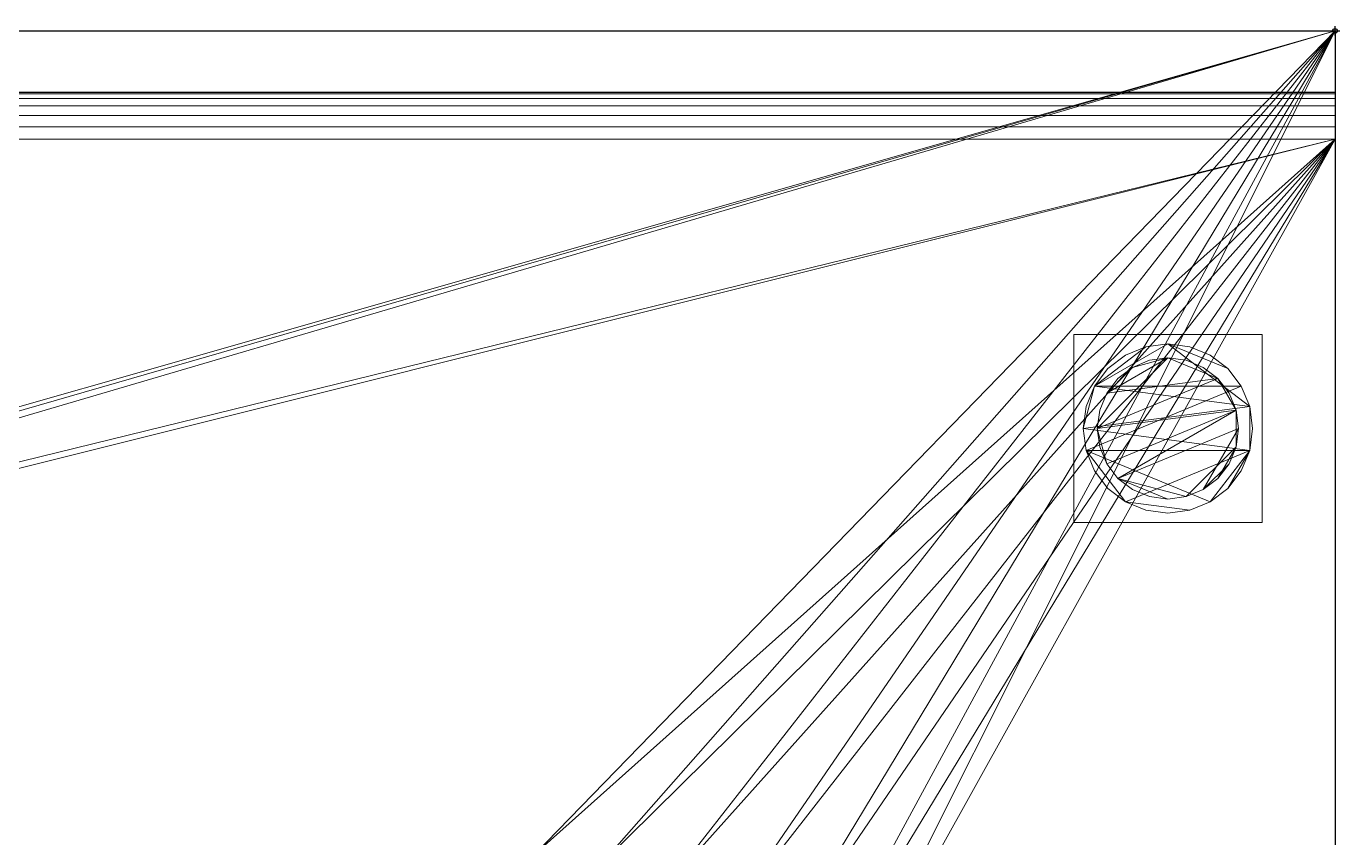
# Model space of a CAD drawing. Header units: millimetres. Extents: x -1 to 1801, y -701 to 1.
# Drawn here: x 1522 to 1801, y -171.5 to 1 of the extents above; entities that cross this region are included whole.
import ezdxf

# ---------------------------------------------------------------- set-up
doc = ezdxf.new("R2010")
doc.units = ezdxf.units.MM
doc.header["$PDMODE"] = 34
for name, color, linetype in [('IQ_200_2D', 1, 'Continuous'), ('IQ_200_3D', 1, 'Continuous'), ('IQ_204_2D', 7, 'Continuous'), ('IQ_INS_3D', 3, 'Continuous')]:
    doc.layers.add(name, color=color, linetype=linetype)

msp = doc.modelspace()

# ---------------------------------------------------------------- linework, layer by layer
at = {"layer": 'IQ_200_2D', "linetype": 'Continuous'}
for p, q in [((0, 0), (1800, 0)), ((1800, 0), (1800, -700))]:
    msp.add_line(p, q, dxfattribs=at)
at = {"layer": 'IQ_204_2D'}
msp.add_line((0, -13), (1800, -13), dxfattribs=at)
at = {"layer": 'IQ_INS_3D'}
msp.add_point((1800, 0), dxfattribs=at)

# ---------------------------------------------------------------- meshes
at = {"layer": 'IQ_200_3D', "lineweight": 18}
mesh = msp.add_polyface(dxfattribs=at)
corners = [(1800, 0, 850), (1800, -700, 850), (0, -700, 850), (0, 0, 850), (1275, -230, 850), (1275, -530, 850), (1276.87, -544.24, 850), (1282.37, -557.5, 850), (1291.11, -568.89, 850), (1302.5, -577.63, 850), (1315.76, -583.13, 850), (1330, -585, 850), (1630, -585, 850), (1644.24, -583.13, 850), (1657.5, -577.63, 850), (1668.89, -568.89, 850), (1677.63, -557.5, 850), (1683.13, -544.24, 850), (1685, -530, 850), (1685, -230, 850), (1683.13, -215.76, 850), (1677.63, -202.5, 850), (1668.89, -191.11, 850), (1657.5, -182.37, 850), (1644.24, -176.87, 850), (1630, -175, 850), (1330, -175, 850), (1315.76, -176.87, 850), (1302.5, -182.37, 850), (1291.11, -191.11, 850), (1282.37, -202.5, 850), (1276.87, -215.76, 850), (1284, -168, 850), (1283.45, -163.86, 850), (1281.86, -160, 850), (1279.31, -156.69, 850), (1276, -154.14, 850), (1272.14, -152.55, 850), (1268, -152, 850), (1263.86, -152.55, 850), (1260, -154.14, 850), (1256.69, -156.69, 850), (1254.14, -160, 850), (1252.55, -163.86, 850), (1252, -168, 850), (1252.55, -172.14, 850), (1254.14, -176, 850), (1256.69, -179.31, 850), (1260, -181.86, 850), (1263.86, -183.45, 850), (1268, -184, 850), (1272.14, -183.45, 850), (1276, -181.86, 850), (1279.31, -179.31, 850), (1281.86, -176, 850), (1283.45, -172.14, 850)]
mesh.append_faces([[corners[k] for k in face] for face in [(14, 1, 13), (18, 1, 17), (9, 2, 8), (23, 0, 22), (20, 0, 19), (42, 3, 41), (40, 3, 39), (38, 0, 37)]], dxfattribs={"vtx0": -1, "vtx1": -1})
mesh.append_faces([[corners[k] for k in face] for face in [(1, 14, 15), (1, 15, 16), (1, 18, 19, 0), (0, 23, 24), (33, 27, 28, 32), (34, 26, 27, 33), (28, 55, 32), (29, 52, 53), (30, 51, 52, 29), (4, 47, 48), (3, 44, 45, 2), (3, 42, 43)]], dxfattribs={"vtx0": -1, "vtx2": -1})
mesh.append_faces([[corners[k] for k in face] for face in [(0, 25, 26, 36), (2, 45, 46, 5)]], dxfattribs={"vtx0": -1, "vtx2": -1, "vtx3": -1})
mesh.append_faces([[corners[k] for k in face] for face in [(16, 17, 1), (12, 13, 1), (9, 10, 2), (7, 8, 2), (10, 11, 2), (21, 22, 0), (20, 21, 0), (24, 25, 0), (5, 6, 2), (53, 54, 29), (50, 51, 30), (6, 7, 2), (34, 35, 26), (36, 37, 0), (35, 36, 26), (43, 44, 3), (40, 41, 3)]], dxfattribs={"vtx1": -1, "vtx2": -1})
mesh.append_faces([[corners[k] for k in face] for face in [(11, 12, 1, 2), (54, 55, 28, 29), (4, 5, 46, 47), (30, 31, 49, 50), (31, 4, 48, 49), (38, 39, 3, 0)]], dxfattribs={"vtx1": -1, "vtx3": -1})
mesh = msp.add_polyface(dxfattribs=at)
corners = [(1800, 0, 850), (0, 0, 850), (0, 0, 1000), (1800, 0, 1000)]
mesh.append_faces([[corners[k] for k in face] for face in [(0, 1, 2, 3)]])
mesh = msp.add_polyface(dxfattribs=at)
corners = [(1800, 0, 1000), (0, 0, 1000), (0, -13, 1000), (1800, -13, 1000)]
mesh.append_faces([[corners[k] for k in face] for face in [(0, 1, 2, 3)]])
mesh = msp.add_polyface(dxfattribs=at)
corners = [(1800, -13, 1000), (1800, -13, 910), (1800, -13.34, 907.41), (1800, -14.34, 905), (1800, -15.93, 902.93), (1800, -18, 901.34), (1800, -20.41, 900.34), (1800, -23, 900), (1800, -700, 900), (1800, -700, 850), (1800, 0, 850), (1800, 0, 1000)]
mesh.append_faces([[corners[k] for k in face] for face in [(5, 10, 4)]], dxfattribs={"vtx0": -1, "vtx1": -1})
mesh.append_faces([[corners[k] for k in face] for face in [(10, 6, 7)]], dxfattribs={"vtx0": -1, "vtx2": -1})
mesh.append_faces([[corners[k] for k in face] for face in [(3, 4, 10), (2, 3, 10), (1, 2, 10), (5, 6, 10)]], dxfattribs={"vtx1": -1, "vtx2": -1})
mesh.append_faces([[corners[k] for k in face] for face in [(11, 0, 1, 10)]], dxfattribs={"vtx2": -1})
mesh.append_faces([[corners[k] for k in face] for face in [(7, 8, 9, 10)]], dxfattribs={"vtx3": -1})
mesh = msp.add_polyface(dxfattribs=at)
corners = [(1800, -13, 1000), (0, -13, 1000), (0, -13, 910), (1800, -13, 910)]
mesh.append_faces([[corners[k] for k in face] for face in [(0, 1, 2, 3)]])
mesh = msp.add_polyface(dxfattribs=at)
corners = [(1800, -23, 900), (1800, -20.41, 900.34), (1800, -18, 901.34), (1800, -15.93, 902.93), (1800, -14.34, 905), (1800, -13.34, 907.41), (1800, -13, 910), (0, -13, 910), (0, -13.34, 907.41), (0, -14.34, 905), (0, -15.93, 902.93), (0, -18, 901.34), (0, -20.41, 900.34), (0, -23, 900)]
mesh.append_faces([[corners[k] for k in face] for face in [(9, 4, 5, 8), (4, 9, 10, 3), (12, 1, 2, 11), (3, 10, 11, 2)]], dxfattribs={"vtx0": -1, "vtx2": -1})
mesh.append_faces([[corners[k] for k in face] for face in [(13, 0, 1, 12)]], dxfattribs={"vtx2": -1})
mesh.append_faces([[corners[k] for k in face] for face in [(5, 6, 7, 8)]], dxfattribs={"vtx3": -1})
mesh = msp.add_polyface(dxfattribs=at)
corners = [(1800, -700, 900), (1800, -23, 900), (0, -23, 900), (0, -700, 900), (1275, -530, 900), (1275, -230, 900), (1276.87, -215.76, 900), (1282.37, -202.5, 900), (1291.11, -191.11, 900), (1302.5, -182.37, 900), (1315.76, -176.87, 900), (1330, -175, 900), (1630, -175, 900), (1644.24, -176.87, 900), (1657.5, -182.37, 900), (1668.89, -191.11, 900), (1677.63, -202.5, 900), (1683.13, -215.76, 900), (1685, -230, 900), (1685, -530, 900), (1683.13, -544.24, 900), (1677.63, -557.5, 900), (1668.89, -568.89, 900), (1657.5, -577.63, 900), (1644.24, -583.13, 900), (1630, -585, 900), (1330, -585, 900), (1315.76, -583.13, 900), (1302.5, -577.63, 900), (1291.11, -568.89, 900), (1282.37, -557.5, 900), (1276.87, -544.24, 900), (1252, -168, 900), (1252.55, -163.86, 900), (1254.14, -160, 900), (1256.69, -156.69, 900), (1260, -154.14, 900), (1263.86, -152.55, 900), (1268, -152, 900), (1272.14, -152.55, 900), (1276, -154.14, 900), (1279.31, -156.69, 900), (1281.86, -160, 900), (1283.45, -163.86, 900), (1284, -168, 900), (1283.45, -172.14, 900), (1281.86, -176, 900), (1279.31, -179.31, 900), (1276, -181.86, 900), (1272.14, -183.45, 900), (1268, -184, 900), (1263.86, -183.45, 900), (1260, -181.86, 900), (1256.69, -179.31, 900), (1254.14, -176, 900), (1252.55, -172.14, 900)]
mesh.append_faces([[corners[k] for k in face] for face in [(16, 1, 15), (21, 0, 20), (28, 3, 27), (47, 8, 46), (36, 2, 35), (35, 2, 34), (33, 2, 32), (49, 7, 48), (54, 5, 53), (50, 7, 49), (31, 3, 30)]], dxfattribs={"vtx0": -1, "vtx1": -1})
mesh.append_faces([[corners[k] for k in face] for face in [(1, 12, 13), (1, 13, 14), (1, 17, 18), (9, 45, 46, 8), (10, 42, 43, 9), (42, 10, 11, 41), (0, 21, 22), (0, 23, 24), (26, 3, 0, 25), (3, 26, 27), (2, 36, 37), (48, 7, 8, 47), (51, 6, 7, 50), (52, 5, 6, 51)]], dxfattribs={"vtx0": -1, "vtx2": -1})
mesh.append_faces([[corners[k] for k in face] for face in [(16, 17, 1), (14, 15, 1), (43, 44, 9), (44, 45, 9), (19, 20, 0), (22, 23, 0), (29, 30, 3), (28, 29, 3), (24, 25, 0), (37, 38, 2), (40, 41, 11), (39, 40, 1), (33, 34, 2), (31, 4, 3), (52, 53, 5), (54, 55, 3)]], dxfattribs={"vtx1": -1, "vtx2": -1})
mesh.append_faces([[corners[k] for k in face] for face in [(11, 12, 1, 40), (4, 5, 54, 3)]], dxfattribs={"vtx1": -1, "vtx2": -1, "vtx3": -1})
mesh.append_faces([[corners[k] for k in face] for face in [(18, 19, 0, 1), (38, 39, 1, 2), (55, 32, 2, 3)]], dxfattribs={"vtx1": -1, "vtx3": -1})
mesh = msp.add_polyface(dxfattribs=at)
corners = [(1744.5, -64.5, 850), (1744.5, -104.5, 850), (1784.5, -104.5, 850), (1784.5, -64.5, 850)]
mesh.append_faces([[corners[k] for k in face] for face in [(0, 1, 2, 3)]])
mesh = msp.add_polyface(dxfattribs=at)
corners = [(1784.5, -104.5, 75), (1744.5, -104.5, 75), (1744.5, -64.5, 75), (1784.5, -64.5, 75)]
mesh.append_faces([[corners[k] for k in face] for face in [(0, 1, 2, 3)]])
mesh = msp.add_polyface(dxfattribs=at)
corners = [(1784.5, -64.5, 850), (1784.5, -64.5, 75), (1744.5, -64.5, 75), (1744.5, -64.5, 850)]
mesh.append_faces([[corners[k] for k in face] for face in [(0, 1, 2, 3)]])
mesh = msp.add_polyface(dxfattribs=at)
corners = [(1744.5, -64.5, 850), (1744.5, -64.5, 75), (1744.5, -104.5, 75), (1744.5, -104.5, 850)]
mesh.append_faces([[corners[k] for k in face] for face in [(0, 1, 2, 3)]])
mesh = msp.add_polyface(dxfattribs=at)
corners = [(1746.5, -84.5, 5), (1747.11, -89.16, 5), (1748.91, -93.5, 5), (1751.77, -97.23, 5), (1755.5, -100.09, 5), (1759.84, -101.89, 5), (1764.5, -102.5, 5), (1769.16, -101.89, 5), (1773.5, -100.09, 5), (1777.23, -97.23, 5), (1780.09, -93.5, 5), (1781.89, -89.16, 5), (1782.5, -84.5, 5), (1781.89, -79.84, 5), (1780.09, -75.5, 5), (1777.23, -71.77, 5), (1773.5, -68.91, 5), (1769.16, -67.11, 5), (1764.5, -66.5, 5), (1759.84, -67.11, 5), (1755.5, -68.91, 5), (1751.77, -71.77, 5), (1748.91, -75.5, 5), (1747.11, -79.84, 5)]
mesh.append_faces([[corners[k] for k in face] for face in [(11, 8, 9, 10)]], dxfattribs={"vtx0": -1})
mesh.append_faces([[corners[k] for k in face] for face in [(4, 7, 8, 11), (11, 0, 1, 4), (13, 18, 19, 22)]], dxfattribs={"vtx0": -1, "vtx2": -1, "vtx3": -1})
mesh.append_faces([[corners[k] for k in face] for face in [(0, 11, 12, 13)]], dxfattribs={"vtx0": -1, "vtx3": -1})
mesh.append_faces([[corners[k] for k in face] for face in [(2, 3, 4, 1), (16, 17, 18, 15)]], dxfattribs={"vtx2": -1})
mesh.append_faces([[corners[k] for k in face] for face in [(13, 14, 15, 18), (22, 23, 0, 13)]], dxfattribs={"vtx2": -1, "vtx3": -1})
mesh.append_faces([[corners[k] for k in face] for face in [(4, 5, 6, 7), (19, 20, 21, 22)]], dxfattribs={"vtx3": -1})
mesh = msp.add_polyface(dxfattribs=at)
corners = [(1746.5, -84.5, 0), (1747.11, -79.84, 0), (1748.91, -75.5, 0), (1751.77, -71.77, 0), (1755.5, -68.91, 0), (1759.84, -67.11, 0), (1764.5, -66.5, 0), (1769.16, -67.11, 0), (1773.5, -68.91, 0), (1777.23, -71.77, 0), (1780.09, -75.5, 0), (1781.89, -79.84, 0), (1782.5, -84.5, 0), (1781.89, -89.16, 0), (1780.09, -93.5, 0), (1777.23, -97.23, 0), (1773.5, -100.09, 0), (1769.16, -101.89, 0), (1764.5, -102.5, 0), (1759.84, -101.89, 0), (1755.5, -100.09, 0), (1751.77, -97.23, 0), (1748.91, -93.5, 0), (1747.11, -89.16, 0)]
mesh.append_faces([[corners[k] for k in face] for face in [(2, 0, 1), (15, 13, 14), (13, 11, 12)]], dxfattribs={"vtx0": -1})
mesh.append_faces([[corners[k] for k in face] for face in [(16, 23, 13, 15)]], dxfattribs={"vtx0": -1, "vtx1": -1, "vtx2": -1})
mesh.append_faces([[corners[k] for k in face] for face in [(2, 10, 23, 0)]], dxfattribs={"vtx0": -1, "vtx1": -1, "vtx3": -1})
mesh.append_faces([[corners[k] for k in face] for face in [(2, 5, 6)]], dxfattribs={"vtx0": -1, "vtx2": -1})
mesh.append_faces([[corners[k] for k in face] for face in [(23, 10, 11, 13), (23, 16, 17, 20)]], dxfattribs={"vtx0": -1, "vtx2": -1, "vtx3": -1})
mesh.append_faces([[corners[k] for k in face] for face in [(9, 10, 2, 6)]], dxfattribs={"vtx1": -1, "vtx2": -1, "vtx3": -1})
mesh.append_faces([[corners[k] for k in face] for face in [(3, 4, 5, 2), (18, 19, 20, 17)]], dxfattribs={"vtx2": -1})
mesh.append_faces([[corners[k] for k in face] for face in [(6, 7, 8, 9), (20, 21, 22, 23)]], dxfattribs={"vtx3": -1})
mesh = msp.add_polyface(dxfattribs=at)
corners = [(1746.5, -84.5, 5), (1747.11, -79.84, 5), (1748.91, -75.5, 5), (1751.77, -71.77, 5), (1755.5, -68.91, 5), (1759.84, -67.11, 5), (1764.5, -66.5, 5), (1769.16, -67.11, 5), (1773.5, -68.91, 5), (1777.23, -71.77, 5), (1780.09, -75.5, 5), (1781.89, -79.84, 5), (1782.5, -84.5, 5), (1782.5, -84.5, 0), (1781.89, -79.84, 0), (1780.09, -75.5, 0), (1777.23, -71.77, 0), (1773.5, -68.91, 0), (1769.16, -67.11, 0), (1764.5, -66.5, 0), (1759.84, -67.11, 0), (1755.5, -68.91, 0), (1751.77, -71.77, 0), (1748.91, -75.5, 0), (1747.11, -79.84, 0), (1746.5, -84.5, 0)]
mesh.append_faces([[corners[k] for k in face] for face in [(13, 14, 11, 12), (0, 1, 24, 25)]], dxfattribs={"vtx1": -1})
mesh.append_faces([[corners[k] for k in face] for face in [(14, 15, 10, 11), (16, 17, 8, 9), (15, 16, 9, 10), (17, 18, 7, 8), (6, 7, 18, 19), (19, 20, 5, 6), (20, 21, 4, 5), (22, 23, 2, 3), (21, 22, 3, 4), (23, 24, 1, 2)]], dxfattribs={"vtx1": -1, "vtx3": -1})
mesh = msp.add_polyface(dxfattribs=at)
corners = [(1784.5, -104.5, 850), (1784.5, -104.5, 75), (1784.5, -64.5, 75), (1784.5, -64.5, 850)]
mesh.append_faces([[corners[k] for k in face] for face in [(0, 1, 2, 3)]])
mesh = msp.add_polyface(dxfattribs=at)
corners = [(1749.5, -84.5, 75), (1750.01, -88.38, 75), (1751.51, -92, 75), (1753.89, -95.11, 75), (1757, -97.49, 75), (1760.62, -98.99, 75), (1764.5, -99.5, 75), (1768.38, -98.99, 75), (1772, -97.49, 75), (1775.11, -95.11, 75), (1777.49, -92, 75), (1778.99, -88.38, 75), (1779.5, -84.5, 75), (1778.99, -80.62, 75), (1777.49, -77, 75), (1775.11, -73.89, 75), (1772, -71.51, 75), (1768.38, -70.01, 75), (1764.5, -69.5, 75), (1760.62, -70.01, 75), (1757, -71.51, 75), (1753.89, -73.89, 75), (1751.51, -77, 75), (1750.01, -80.62, 75)]
mesh.append_faces([[corners[k] for k in face] for face in [(10, 8, 9), (22, 20, 21)]], dxfattribs={"vtx0": -1})
mesh.append_faces([[corners[k] for k in face] for face in [(7, 3, 6)]], dxfattribs={"vtx0": -1, "vtx1": -1})
mesh.append_faces([[corners[k] for k in face] for face in [(22, 15, 18, 20)]], dxfattribs={"vtx0": -1, "vtx1": -1, "vtx2": -1, "vtx3": -1})
mesh.append_faces([[corners[k] for k in face] for face in [(13, 2, 3, 12)]], dxfattribs={"vtx0": -1, "vtx2": -1})
mesh.append_faces([[corners[k] for k in face] for face in [(3, 7, 8, 12)]], dxfattribs={"vtx0": -1, "vtx2": -1, "vtx3": -1})
mesh.append_faces([[corners[k] for k in face] for face in [(17, 18, 15, 16), (19, 20, 18)]], dxfattribs={"vtx1": -1})
mesh.append_faces([[corners[k] for k in face] for face in [(11, 12, 8, 10)]], dxfattribs={"vtx1": -1, "vtx2": -1})
mesh.append_faces([[corners[k] for k in face] for face in [(4, 5, 6, 3)]], dxfattribs={"vtx2": -1})
mesh.append_faces([[corners[k] for k in face] for face in [(0, 1, 2, 13), (13, 14, 15, 0), (22, 23, 0, 15)]], dxfattribs={"vtx2": -1, "vtx3": -1})
mesh = msp.add_polyface(dxfattribs=at)
corners = [(1749.5, -84.5, 5), (1750.01, -80.62, 5), (1751.51, -77, 5), (1753.89, -73.89, 5), (1757, -71.51, 5), (1760.62, -70.01, 5), (1764.5, -69.5, 5), (1768.38, -70.01, 5), (1772, -71.51, 5), (1775.11, -73.89, 5), (1777.49, -77, 5), (1778.99, -80.62, 5), (1779.5, -84.5, 5), (1778.99, -88.38, 5), (1777.49, -92, 5), (1775.11, -95.11, 5), (1772, -97.49, 5), (1768.38, -98.99, 5), (1764.5, -99.5, 5), (1760.62, -98.99, 5), (1757, -97.49, 5), (1753.89, -95.11, 5), (1751.51, -92, 5), (1750.01, -88.38, 5)]
mesh.append_faces([[corners[k] for k in face] for face in [(9, 6, 7, 8), (4, 2, 3), (15, 13, 14)]], dxfattribs={"vtx0": -1})
mesh.append_faces([[corners[k] for k in face] for face in [(18, 21, 17)]], dxfattribs={"vtx0": -1, "vtx1": -1})
mesh.append_faces([[corners[k] for k in face] for face in [(22, 0, 11, 21)]], dxfattribs={"vtx0": -1, "vtx1": -1, "vtx2": -1})
mesh.append_faces([[corners[k] for k in face] for face in [(0, 6, 9, 11), (21, 11, 13, 17)]], dxfattribs={"vtx0": -1, "vtx1": -1, "vtx2": -1, "vtx3": -1})
mesh.append_faces([[corners[k] for k in face] for face in [(23, 0, 22), (12, 13, 11)]], dxfattribs={"vtx1": -1})
mesh.append_faces([[corners[k] for k in face] for face in [(16, 17, 13, 15)]], dxfattribs={"vtx1": -1, "vtx2": -1})
mesh.append_faces([[corners[k] for k in face] for face in [(9, 10, 11)]], dxfattribs={"vtx2": -1})
mesh.append_faces([[corners[k] for k in face] for face in [(4, 5, 6, 2), (0, 1, 2, 6)]], dxfattribs={"vtx2": -1, "vtx3": -1})
mesh.append_faces([[corners[k] for k in face] for face in [(18, 19, 20, 21)]], dxfattribs={"vtx3": -1})
mesh = msp.add_polyface(dxfattribs=at)
corners = [(1749.5, -84.5, 75), (1750.01, -80.62, 75), (1751.51, -77, 75), (1753.89, -73.89, 75), (1757, -71.51, 75), (1760.62, -70.01, 75), (1764.5, -69.5, 75), (1768.38, -70.01, 75), (1772, -71.51, 75), (1775.11, -73.89, 75), (1777.49, -77, 75), (1778.99, -80.62, 75), (1779.5, -84.5, 75), (1779.5, -84.5, 5), (1778.99, -80.62, 5), (1777.49, -77, 5), (1775.11, -73.89, 5), (1772, -71.51, 5), (1768.38, -70.01, 5), (1764.5, -69.5, 5), (1760.62, -70.01, 5), (1757, -71.51, 5), (1753.89, -73.89, 5), (1751.51, -77, 5), (1750.01, -80.62, 5), (1749.5, -84.5, 5)]
mesh.append_faces([[corners[k] for k in face] for face in [(1, 24, 25, 0)]], dxfattribs={"vtx0": -1})
mesh.append_faces([[corners[k] for k in face] for face in [(8, 17, 18, 7), (9, 16, 17, 8), (7, 18, 19, 6), (15, 10, 11, 14), (5, 20, 21, 4), (4, 21, 22, 3), (2, 23, 24, 1), (3, 22, 23, 2), (20, 5, 6, 19)]], dxfattribs={"vtx0": -1, "vtx2": -1})
mesh.append_faces([[corners[k] for k in face] for face in [(13, 14, 11, 12)]], dxfattribs={"vtx1": -1})
mesh.append_faces([[corners[k] for k in face] for face in [(9, 10, 15, 16)]], dxfattribs={"vtx1": -1, "vtx3": -1})
mesh = msp.add_polyface(dxfattribs=at)
corners = [(1782.5, -84.5, 5), (1781.89, -89.16, 5), (1780.09, -93.5, 5), (1777.23, -97.23, 5), (1773.5, -100.09, 5), (1769.16, -101.89, 5), (1764.5, -102.5, 5), (1759.84, -101.89, 5), (1755.5, -100.09, 5), (1751.77, -97.23, 5), (1748.91, -93.5, 5), (1747.11, -89.16, 5), (1746.5, -84.5, 5), (1746.5, -84.5, 0), (1747.11, -89.16, 0), (1748.91, -93.5, 0), (1751.77, -97.23, 0), (1755.5, -100.09, 0), (1759.84, -101.89, 0), (1764.5, -102.5, 0), (1769.16, -101.89, 0), (1773.5, -100.09, 0), (1777.23, -97.23, 0), (1780.09, -93.5, 0), (1781.89, -89.16, 0), (1782.5, -84.5, 0)]
mesh.append_faces([[corners[k] for k in face] for face in [(13, 14, 11, 12), (0, 1, 24, 25)]], dxfattribs={"vtx1": -1})
mesh.append_faces([[corners[k] for k in face] for face in [(14, 15, 10, 11), (16, 17, 8, 9), (15, 16, 9, 10), (17, 18, 7, 8), (6, 7, 18, 19), (19, 20, 5, 6), (20, 21, 4, 5), (22, 23, 2, 3), (21, 22, 3, 4), (23, 24, 1, 2)]], dxfattribs={"vtx1": -1, "vtx3": -1})
mesh = msp.add_polyface(dxfattribs=at)
corners = [(1779.5, -84.5, 75), (1778.99, -88.38, 75), (1777.49, -92, 75), (1775.11, -95.11, 75), (1772, -97.49, 75), (1768.38, -98.99, 75), (1764.5, -99.5, 75), (1760.62, -98.99, 75), (1757, -97.49, 75), (1753.89, -95.11, 75), (1751.51, -92, 75), (1750.01, -88.38, 75), (1749.5, -84.5, 75), (1749.5, -84.5, 5), (1750.01, -88.38, 5), (1751.51, -92, 5), (1753.89, -95.11, 5), (1757, -97.49, 5), (1760.62, -98.99, 5), (1764.5, -99.5, 5), (1768.38, -98.99, 5), (1772, -97.49, 5), (1775.11, -95.11, 5), (1777.49, -92, 5), (1778.99, -88.38, 5), (1779.5, -84.5, 5)]
mesh.append_faces([[corners[k] for k in face] for face in [(1, 24, 25, 0)]], dxfattribs={"vtx0": -1})
mesh.append_faces([[corners[k] for k in face] for face in [(11, 14, 15, 10), (10, 15, 16, 9), (8, 17, 18, 7), (9, 16, 17, 8), (7, 18, 19, 6), (5, 20, 21, 4), (4, 21, 22, 3), (2, 23, 24, 1), (3, 22, 23, 2), (20, 5, 6, 19)]], dxfattribs={"vtx0": -1, "vtx2": -1})
mesh.append_faces([[corners[k] for k in face] for face in [(12, 13, 14, 11)]], dxfattribs={"vtx2": -1})
mesh = msp.add_polyface(dxfattribs=at)
corners = [(1744.5, -104.5, 850), (1744.5, -104.5, 75), (1784.5, -104.5, 75), (1784.5, -104.5, 850)]
mesh.append_faces([[corners[k] for k in face] for face in [(0, 1, 2, 3)]])

doc.saveas('drawing.dxf')
